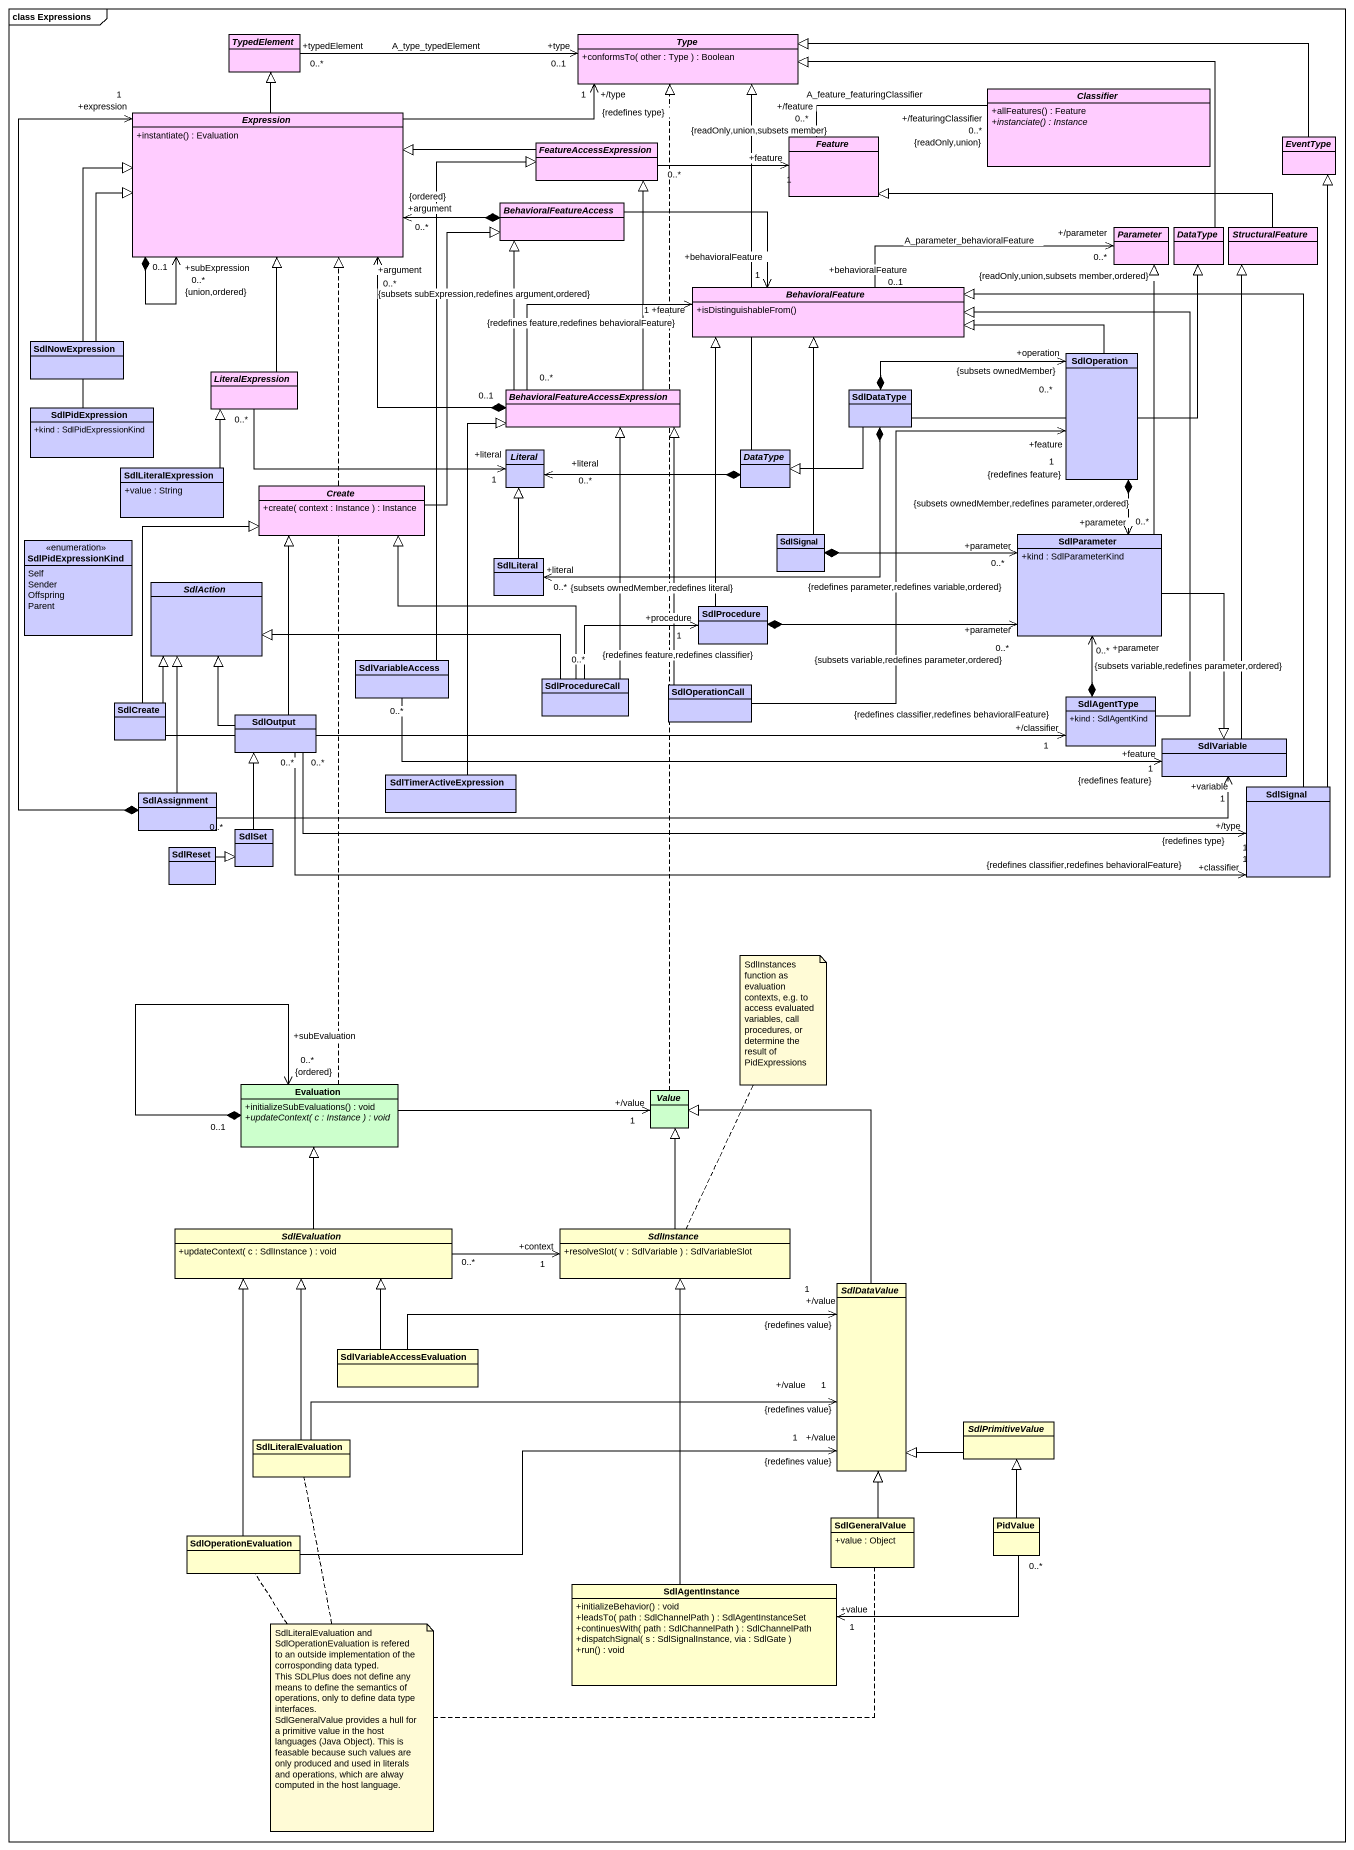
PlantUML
@startuml
mainframe class Expressions
hide circle
hide empty members
skinparam classAttributeIconSize 0
abstract class TypedElement #FFCCFF
abstract class Type #FFCCFF {
  +conformsTo( other : Type ) : Boolean
}
abstract class Expression #FFCCFF {
  +instantiate() : Evaluation
}
abstract class Classifier #FFCCFF {
  +allFeatures() : Feature
  {abstract} +instanciate() : Instance
}
abstract class FeatureAccessExpression #FFCCFF
abstract class Feature #FFCCFF
abstract class EventType #FFCCFF
abstract class BehavioralFeatureAccess #FFCCFF
abstract class Parameter #FFCCFF
abstract class DataType #FFCCFF
abstract class StructuralFeature #FFCCFF
abstract class BehavioralFeature #FFCCFF {
  +isDistinguishableFrom()
}
class SdlNowExpression #CCCCFF
class SdlOperation #CCCCFF
abstract class LiteralExpression #FFCCFF
abstract class "BehavioralFeatureAccessExpression" as BehavioralFeatureAccessExpre #FFCCFF
class SdlDataType #CCCCFF
class SdlPidExpression #CCCCFF {
  +kind : SdlPidExpressionKind
}
class SdlLiteralExpression #CCCCFF {
  +value : String
}
abstract class Literal #CCCCFF
abstract class "DataType" as DataType_2 #CCCCFF
abstract class "Create" as Create_ #FFCCFF {
  +create( context : Instance ) : Instance
}
enum SdlPidExpressionKind #CCCCFF {
  Self
  Sender
  Offspring
  Parent
}
class SdlSignal #CCCCFF
class SdlParameter #CCCCFF {
  +kind : SdlParameterKind
}
abstract class SdlAction #CCCCFF
class SdlLiteral #CCCCFF
class SdlProcedure #CCCCFF
class SdlVariableAccess #CCCCFF
class SdlCreate #CCCCFF
class SdlProcedureCall #CCCCFF
class SdlOperationCall #CCCCFF
class SdlAgentType #CCCCFF {
  +kind : SdlAgentKind
}
class SdlOutput #CCCCFF
class SdlVariable #CCCCFF
class SdlTimerActiveExpression #CCCCFF
class SdlAssignment #CCCCFF
class "SdlSignal" as SdlSignal_2 #CCCCFF
class SdlReset #CCCCFF
class SdlSet #CCCCFF
class Evaluation #CCFFCC {
  +initializeSubEvaluations() : void
  {abstract} +updateContext( c : Instance ) : void
}
abstract class Value #CCFFCC
abstract class SdlEvaluation #FFFFCC {
  +updateContext( c : SdlInstance ) : void
}
abstract class SdlInstance #FFFFCC {
  +resolveSlot( v : SdlVariable ) : SdlVariableSlot
}
abstract class SdlDataValue #FFFFCC
class SdlVariableAccessEvaluation #FFFFCC
class SdlLiteralEvaluation #FFFFCC
abstract class SdlPrimitiveValue #FFFFCC
class SdlGeneralValue #FFFFCC {
  +value : Object
}
class PidValue #FFFFCC
class SdlOperationEvaluation #FFFFCC
class SdlAgentInstance #FFFFCC {
  +initializeBehavior() : void
  +leadsTo( path : SdlChannelPath ) : SdlAgentInstanceSet
  +continuesWith( path : SdlChannelPath ) : SdlChannelPath
  +dispatchSignal( s : SdlSignalInstance, via : SdlGate )
  +run() : void
}
TypedElement "+typedElement\n0..*" -right-> "+type\n0..1" Type : A_type_typedElement
Expression -up-|> TypedElement
Expression -right-> "+/type\n1\n{redefines type}" Type
Expression "0..1" *--> "+subExpression\n0..*\n{union,ordered}" Expression
Classifier "+/featuringClassifier\n0..*\n{readOnly,union}" -left- "+/feature\n0..*\n{readOnly,union,subsets member}" Feature : A_feature_featuringClassifier
FeatureAccessExpression -left-|> Expression
FeatureAccessExpression "0..*" -right-> "+feature\n1" Feature
EventType -left-|> Type
BehavioralFeatureAccess *-left-> "+argument\n0..*\n{ordered}" Expression
BehavioralFeatureAccess -right-> "+behavioralFeature\n1" BehavioralFeature
DataType -left-|> Type
StructuralFeature -left-|> Feature
BehavioralFeature "+behavioralFeature\n0..1" -right-> "+/parameter\n0..*\n{readOnly,union,subsets member,ordered}" Parameter : A_parameter_behavioralFeature
SdlNowExpression -up-|> Expression
SdlOperation -left-|> BehavioralFeature
SdlOperation *--> "+parameter\n0..*\n{subsets ownedMember,redefines parameter,ordered}" SdlParameter
LiteralExpression -up-|> Expression
LiteralExpression "0..*" -right-> "+literal\n1" Literal
BehavioralFeatureAccessExpre "0..1" *-up-> "+argument\n0..*\n{subsets subExpression,redefines argument,ordered}" Expression
BehavioralFeatureAccessExpre -up-|> FeatureAccessExpression
BehavioralFeatureAccessExpre -up-|> BehavioralFeatureAccess
BehavioralFeatureAccessExpre "0..*" -right-> "+feature\n1\n{redefines feature,redefines behavioralFeature}" BehavioralFeature
SdlDataType -right-|> DataType
SdlDataType *-right-> "+operation\n0..*\n{subsets ownedMember}" SdlOperation
SdlDataType -left-|> DataType_2
SdlDataType *-left-> "+literal\n0..*\n{subsets ownedMember,redefines literal}" SdlLiteral
SdlPidExpression -up-|> Expression
SdlLiteralExpression -up-|> LiteralExpression
DataType_2 -up-|> Type
DataType_2 *-left-> "+literal\n0..*" Literal
Create_ -up-|> BehavioralFeatureAccess
SdlSignal -up-|> BehavioralFeature
SdlSignal *-right-> "+parameter\n0..*\n{redefines parameter,redefines variable,ordered}" SdlParameter
SdlParameter -up-|> Parameter
SdlParameter --|> SdlVariable
SdlLiteral -up-|> Literal
SdlProcedure -up-|> BehavioralFeature
SdlProcedure *-right-> "+parameter\n0..*\n{subsets variable,redefines parameter,ordered}" SdlParameter
SdlVariableAccess -up-|> FeatureAccessExpression
SdlVariableAccess "0..*" -right-> "+feature\n1\n{redefines feature}" SdlVariable
SdlCreate -up-|> Create_
SdlCreate -up-|> SdlAction
SdlCreate -right-> "+/classifier\n1\n{redefines classifier,redefines behavioralFeature}" SdlAgentType
SdlProcedureCall -up-|> BehavioralFeatureAccessExpre
SdlProcedureCall -up-|> Create_
SdlProcedureCall -left-|> SdlAction
SdlProcedureCall "0..*" -right-> "+procedure\n1\n{redefines feature,redefines classifier}" SdlProcedure
SdlOperationCall -up-> "+feature\n1\n{redefines feature}" SdlOperation
SdlOperationCall -up-|> BehavioralFeatureAccessExpre
SdlAgentType -up-|> BehavioralFeature
SdlAgentType *-up-> "+parameter\n0..*\n{subsets variable,redefines parameter,ordered}" SdlParameter
SdlOutput -up-|> Create_
SdlOutput -up-|> SdlAction
SdlOutput "0..*" -right-> "+classifier\n1\n{redefines classifier,redefines behavioralFeature}" SdlSignal_2
SdlOutput "0..*" -right-> "+/type\n1\n{redefines type}" SdlSignal_2
SdlVariable -up-|> StructuralFeature
SdlTimerActiveExpression -up-|> BehavioralFeatureAccessExpre
SdlAssignment *-up-> "+expression\n1" Expression
SdlAssignment -up-|> SdlAction
SdlAssignment "0..*" -right-> "+variable\n1" SdlVariable
SdlSignal_2 -up-|> EventType
SdlSignal_2 -up-|> BehavioralFeature
SdlReset -right-|> SdlSet
SdlSet -up-|> SdlOutput
Evaluation .up.|> Expression
Evaluation "0..1" *--> "+subEvaluation\n0..*\n{ordered}" Evaluation
Evaluation -right-> "+/value\n1" Value
Value .up.|> Type
SdlEvaluation -up-|> Evaluation
SdlEvaluation "0..*" -right-> "+context\n1" SdlInstance
SdlInstance -up-|> Value
SdlDataValue -up-|> Value
SdlVariableAccessEvaluation -up-|> SdlEvaluation
SdlVariableAccessEvaluation -right-> "+/value\n1\n{redefines value}" SdlDataValue
SdlLiteralEvaluation -up-|> SdlEvaluation
SdlLiteralEvaluation -right-> "+/value\n1\n{redefines value}" SdlDataValue
SdlPrimitiveValue -left-|> SdlDataValue
SdlGeneralValue -up-|> SdlDataValue
PidValue -up-|> SdlPrimitiveValue
PidValue "0..*" -left-> "+value\n1" SdlAgentInstance
SdlOperationEvaluation -up-|> SdlEvaluation
SdlOperationEvaluation -right-> "+/value\n1\n{redefines value}" SdlDataValue
SdlAgentInstance -up-|> SdlInstance
note top of SdlInstance : SdlInstances function as evaluation contexts, e.g. to access evaluated variables, call procedures, or determine the result of PidExpressions
note as N2
  SdlLiteralEvaluation and SdlOperationEvaluation is refered to an outside implementation of the corrosponding data typed.
  This SDLPlus does not define any means to define the semantics of operations, only to define data type interfaces.
  SdlGeneralValue provides a hull for a primitive value in the host languages (Java Object). This is feasable because such values are only produced and used in literals and operations, which are alway computed in the host language.
end note
N2 .. SdlLiteralEvaluation
N2 .. SdlOperationEvaluation
N2 .. SdlGeneralValue
@enduml
